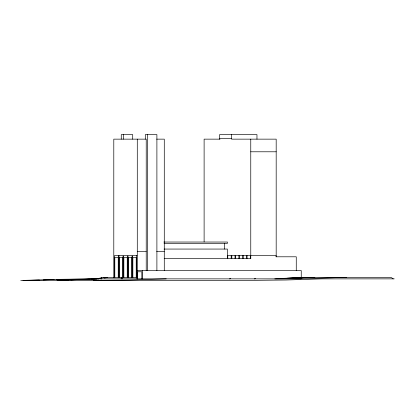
<?xml version="1.0" encoding="UTF-8"?>
<svg xmlns="http://www.w3.org/2000/svg" width="415" height="415" viewBox="0 0 415 415"><rect width="100%" height="100%" fill="white"/><g stroke="black" fill="none" stroke-linecap="round" stroke-linejoin="round"><path stroke-width="0.62" d="M98.215 278.864L98.516 278.439L101.421 278.014M98.516 278.439L98.443 278.864L98.246 278.657L101.576 278.449L98.516 278.439L101.327 278.294M229.433 278.864L230.709 278.678M254.317 278.864L255.588 278.678M101.359 278.657L98.246 278.657L101.862 278.864L101.862 277.661M103.911 277.822L107.755 277.661L103.911 277.822L106.65 277.661M101.452 278.133L99.59 278.221L101.307 278.226M57.083 280.39L94.957 278.864L301.243 278.864L301.243 270.564L137.282 270.564M59.267 280.39L68.895 280.001M70.82 279.928L79.161 279.591M81.086 279.513L89.433 279.176M91.357 279.098L97.131 278.864L60.777 279.305L22.934 280.39M28.396 280.39L39.363 280.037M43.233 279.912L54.199 279.56M56.134 279.497L98.703 278.901M166.244 278.864L129.828 279.995L93.417 280.39M278.003 278.501L313.833 277.339L276.945 278.667L312.749 277.339L389.171 277.339L391.49 277.651L393.161 278.864M279.093 278.501L285.489 278.294M286.77 278.252L298.281 277.879M299.563 277.837L310.441 277.485M312.36 277.422L314.918 277.339M346.629 277.339L310.887 278.46L274.808 278.864M219.587 138.454L231.554 138.454M156.657 139.144L164.278 139.144L164.278 270.564M219.997 139.144L204.113 139.144L204.113 241.888M250.764 151.786L276.183 151.786M163.837 242.038L227.399 242.038L227.399 243.434L164.06 243.434M164.05 249.062L227.399 249.062L227.399 258.524M137.282 251.454L146.22 251.454M156.683 251.454L164.278 251.454M250.764 255.5L276.183 255.5M137.033 255.557L132.561 255.557L132.561 277.661M250.816 255.516L227.768 255.516L227.768 258.524M275.851 256.797L296.263 256.797L296.263 270.564M118.638 257.43L114.805 257.43L114.805 277.661M123.136 257.43L119.302 257.43L119.302 277.661M127.675 257.43L123.846 257.43L123.846 277.661M132.172 257.43L128.344 257.43L128.344 277.661M136.68 257.43L132.852 257.43L132.852 277.661M164.184 258.524L250.816 258.524M394.25 278.864L321.874 278.864L285.919 280.016L249.664 280.39L20.75 280.39M276.183 256.797L276.183 139.144L231.554 139.144L231.554 134.61M256.968 139.144L256.968 134.61L219.587 134.61L219.587 139.144M250.764 139.144L250.764 258.524M250.484 255.516L250.484 258.524M247.07 255.516L247.07 258.524M246.619 255.516L246.619 258.524M243.2 255.516L243.2 258.524M242.744 255.516L242.744 258.524M239.331 255.516L239.331 258.524M238.879 255.516L238.879 258.524M235.461 255.516L235.461 258.524M235.04 255.516L235.04 258.524M231.819 255.516L231.819 258.524M231.171 255.516L231.171 258.524M224.453 243.434L224.453 249.062M156.896 270.564L156.896 134.61L145.297 134.61L145.297 139.144M147.693 134.61L147.693 270.564M146.22 270.564L146.22 139.144L113.793 139.144L113.793 277.588M142.267 270.564L142.267 278.864M141.878 278.864L141.878 271.784L137.666 271.784L137.666 278.864M137.282 139.144L137.282 278.864M136.992 278.864L136.992 277.661L101.364 277.661L101.364 278.864M136.509 255.557L136.509 277.661M136.224 257.43L136.224 277.661M132.707 139.144L132.707 134.61L121.258 134.61L121.258 139.139M132.053 277.661L132.053 255.557L128.033 255.557L128.033 277.661M131.742 257.43L131.742 277.661M127.555 277.661L127.555 255.557L123.535 255.557L123.535 277.661M127.244 257.43L127.244 277.661M123.654 134.61L123.654 139.144M123.022 277.661L123.022 255.557L114.519 255.557L114.519 277.661M122.726 257.43L122.726 277.661M122.15 277.661L122.15 278.864M121.185 277.661L121.185 278.864M119.001 255.557L119.001 277.661M118.524 255.557L118.524 277.661M118.234 257.43L118.234 277.661"/></g></svg>
